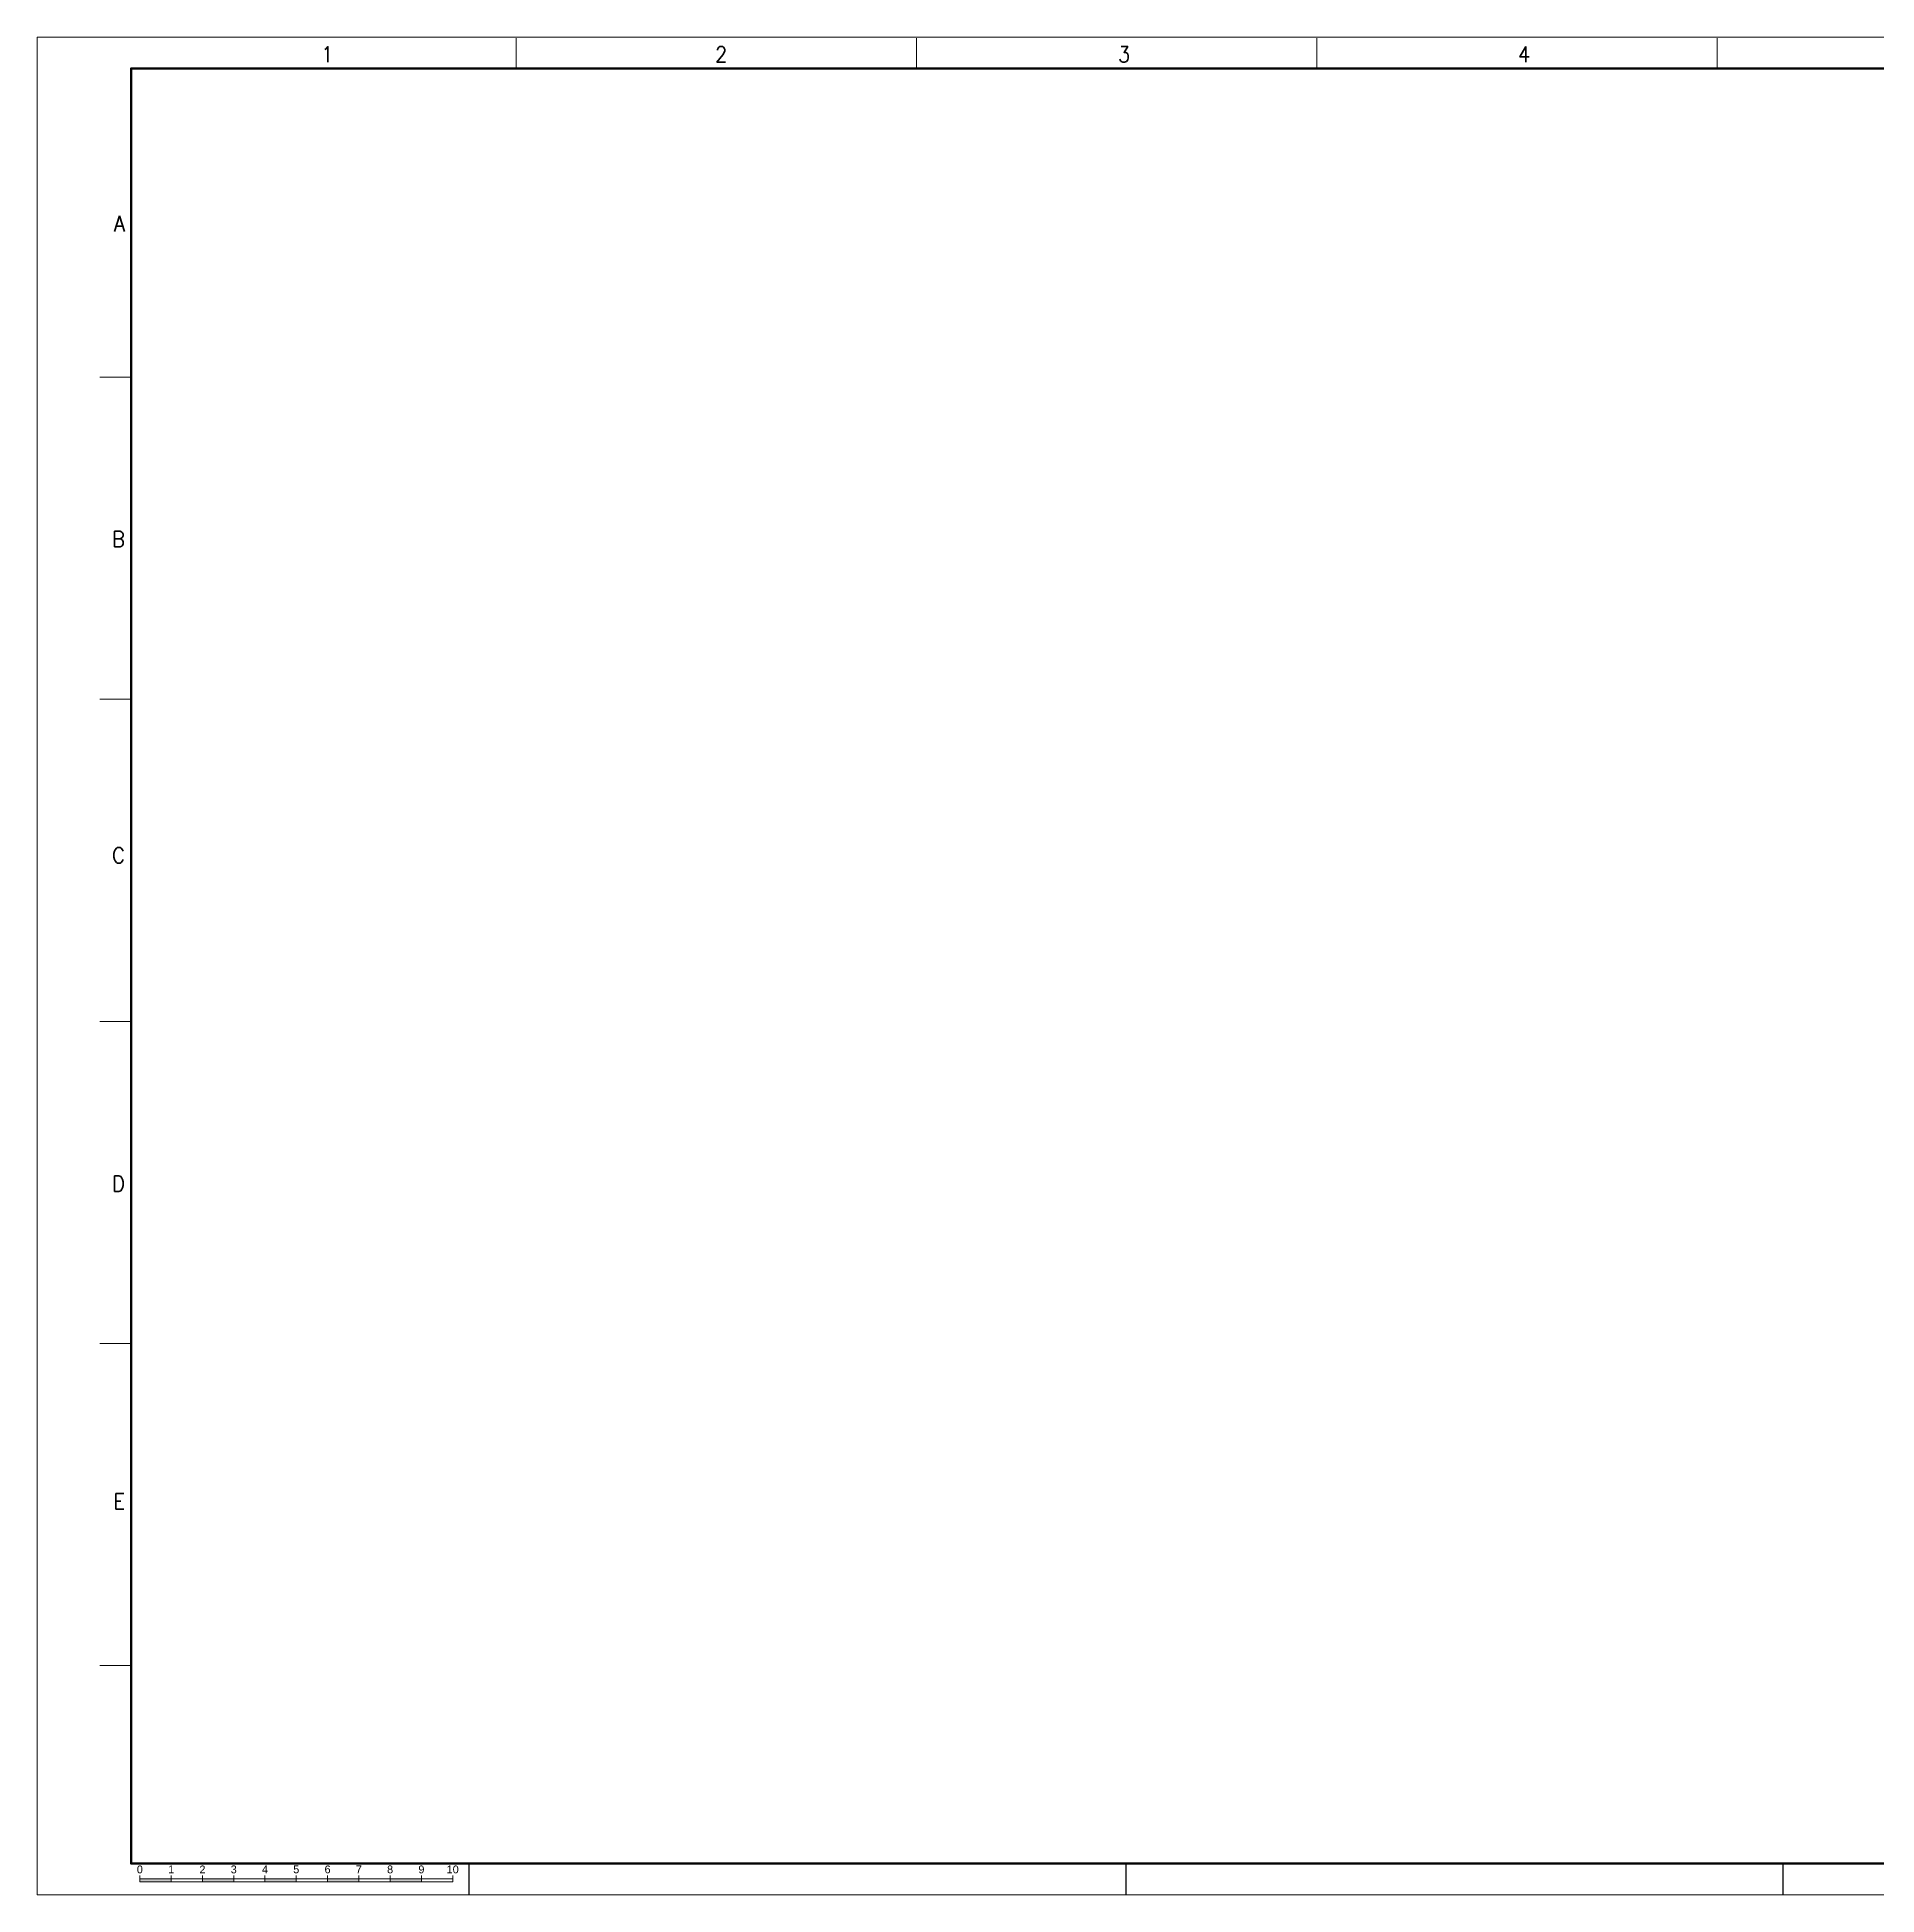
# Paper-space layout 'A1.0' of a CAD drawing. Header units: millimetres. Extents: x -1006 to 182, y 900 to 1494.
# Drawn here: x -1006 to -418, y 900 to 1494 of the extents above; entities that cross this region are included whole.
import ezdxf
from ezdxf.enums import TextEntityAlignment as Align

# ---------------------------------------------------------------- set-up
doc = ezdxf.new("R2010")
doc.units = ezdxf.units.MM
doc.header["$LTSCALE"] = 0.5
doc.layers.add('Border', color=7, linetype='Continuous', lineweight=0)
doc.styles.get("Standard").update_dxf_attribs({"font": 'arial.ttf'})
doc.styles.add('Style-STANDARD', font='STANDARD.shx')

# ---------------------------------------------------------------- blocks, each defined once
blk = doc.blocks.new('A1.0_v03_CZ')
at = {"layer": 'Border', "linetype": 'Continuous', "lineweight": 0}
h = blk.add_hatch(color=7, dxfattribs=at)
h.dxf.hatch_style = 1
h.paths.add_polyline_path([(-1145.17, 4.14), (-1145.17, 5.14), (-1155.17, 5.14), (-1155.17, 4.14)])
h.paths.add_polyline_path([(-1125.17, 4.14), (-1125.17, 5.14), (-1135.17, 5.14), (-1135.17, 4.14)])
h.paths.add_polyline_path([(-1115.17, 5.14), (-1115.17, 4.14), (-1105.17, 4.14), (-1105.17, 5.14)])
h.paths.add_polyline_path([(-1095.17, 5.14), (-1095.17, 4.14), (-1085.17, 4.14), (-1085.17, 5.14)])
h.paths.add_polyline_path([(-1075.17, 5.14), (-1075.17, 4.14), (-1065.17, 4.14), (-1065.17, 5.14)])
for p, q in [((-1050, 10), (-1050, 0)), ((-1050, 10), (-1050, 0)), ((-840, 10), (-840, 0)), ((-630, 10), (-630, 0))]:
    blk.add_line(p, q)
at = {"layer": 'Border', "color": 7, "linetype": 'Continuous', "lineweight": 0}
for p, q in [((-1034.9, 584), (-1034.9, 593.7)), ((-906.9, 584), (-906.9, 593.7)), ((-778.9, 584), (-778.9, 593.7)), ((-650.9, 584), (-650.9, 593.7)), ((-1168, 485.3), (-1158, 485.3)), ((-1168, 382.3), (-1158, 382.3)), ((-1168, 279.3), (-1158, 279.3)), ((-1168, 176.3), (-1158, 176.3)), ((-1168, 73.3), (-1158, 73.3))]:
    blk.add_line(p, q, dxfattribs=at)
at = {"layer": 'Border', "color": 7, "linetype": 'Continuous', "lineweight": 0, "flags": 128}
blk.add_lwpolyline([(-1188, 0), (0, 0), (0, 594), (-1188, 594)], close=True, dxfattribs=at)
at = {"layer": 'Border', "color": 7, "linetype": 'Continuous', "lineweight": 50}
blk.add_lwpolyline([(-210, 10), (-1158, 10), (-1158, 584), (-10, 584), (-10, 297)], dxfattribs=at)
at = {"layer": 'Border', "color": 7, "linetype": 'Continuous', "lineweight": 0}
for points in [[(-1155.17, 4.14), (-1155.17, 6.14)], [(-1145.17, 4.14), (-1145.17, 6.14)], [(-1135.17, 4.14), (-1135.17, 6.14)], [(-1125.17, 4.14), (-1125.17, 6.14)], [(-1115.17, 4.14), (-1115.17, 6.14)], [(-1105.17, 4.14), (-1105.17, 6.14)], [(-1095.17, 4.14), (-1095.17, 6.14)], [(-1085.17, 4.14), (-1085.17, 6.14)], [(-1075.17, 4.14), (-1075.17, 6.14)], [(-1065.17, 4.14), (-1065.17, 6.14)], [(-1055.17, 4.14), (-1055.17, 6.14)], [(-1155.17, 5.14), (-1055.17, 5.14)], [(-1155.17, 4.14), (-1055.17, 4.14)]]:
    blk.add_lwpolyline(points, dxfattribs=at)
at = {"layer": 'Border', "color": 7, "linetype": 'Continuous', "lineweight": 30, "style": 'Style-STANDARD'}
for s, p in [('1', (-1097.2, 586)), ('2', (-971.3, 586)), ('3', (-842.5, 586)), ('4', (-714.6, 586))]:
    blk.add_text(s, height=5, dxfattribs=at).set_placement(p)
for s, p in [('A', (-1159.93, 534.4)), ('B', (-1159.93, 433.5)), ('C', (-1159.93, 332.4)), ('D', (-1159.93, 227.4)), ('E', (-1159.93, 125.8))]:
    blk.add_text(s, height=5, dxfattribs=at).set_placement(p, align=Align.MIDDLE_RIGHT)
at = {"layer": 'Border', "color": 7, "linetype": 'Continuous', "lineweight": 0}
for s, p in [('0', (-1155.17, 8.14)), ('1', (-1145.17, 8.14)), ('2', (-1135.17, 8.14)), ('3', (-1125.17, 8.14)), ('4', (-1115.17, 8.14)), ('5', (-1105.17, 8.14)), ('6', (-1095.17, 8.14)), ('7', (-1085.17, 8.14)), ('8', (-1075.17, 8.14)), ('9', (-1065.17, 8.14)), ('10', (-1055.17, 8.14))]:
    blk.add_text(s, height=2.5, dxfattribs=at).set_placement(p, align=Align.MIDDLE)

psp = doc.layouts.new('A1.0')

# ---------------------------------------------------------------- block references
psp.add_blockref('A1.0_v03_CZ', (181.68, 899.7))

doc.saveas('drawing.dxf')
